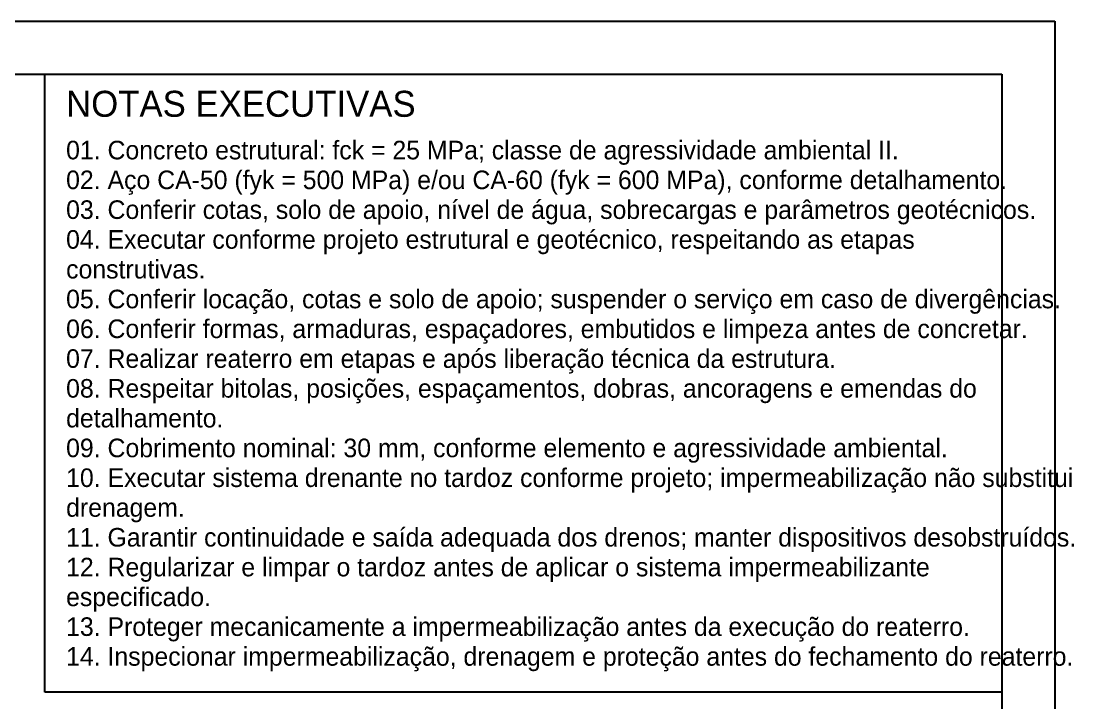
# Model space of a CAD drawing. Header units: millimetres. Extents: x 0 to 3648, y 0 to 594.
# Drawn here: x 2488.5 to 2686.6, y 465.8 to 594 of the extents above; entities that cross this region are included whole.
import ezdxf

# ---------------------------------------------------------------- set-up
doc = ezdxf.new("R2010")
doc.units = ezdxf.units.MM
for name, color, linetype in [('FORMAS', 7, 'CONTINUOUS'), ('MOLDURA', 7, 'CONTINUOUS'), ('TEXTOS', 2, 'CONTINUOUS')]:
    doc.layers.add(name, color=color, linetype=linetype)

msp = doc.modelspace()

# ---------------------------------------------------------------- linework, layer by layer
at = {"layer": 'FORMAS'}
for p, q in [((2493, 584), (2673, 584)), ((2493, 467.8), (2493, 584)), ((2673, 584), (2673, 467.8)), ((2673, 467.8), (2493, 467.8))]:
    msp.add_line(p, q, dxfattribs=at)
at = {"layer": 'MOLDURA'}
for p, q in [((1842.00003, 594), (2683, 594)), ((2683, 594), (2683, -0.00003)), ((1862.00003, 584), (2673, 584)), ((2673, 584), (2673, 9.99997))]:
    msp.add_line(p, q, dxfattribs=at)

# ---------------------------------------------------------------- texts
at = {"layer": 'TEXTOS'}
for s, height, p in [('NOTAS EXECUTIVAS', 4.88827, (2497.00003, 576)), ('01. Concreto estrutural: fck = 25 MPa; classe de agressividade ambiental II.', 3.49162, (2497.00003, 568)), ('02. Aço CA-50 (fyk = 500 MPa) e/ou CA-60 (fyk = 600 MPa), conforme detalhamento.', 3.49162, (2497.00003, 562.4)), ('03. Conferir cotas, solo de apoio, nível de água, sobrecargas e parâmetros geotécnicos.', 3.49162, (2497.00003, 556.8)), ('04. Executar conforme projeto estrutural e geotécnico, respeitando as etapas', 3.49162, (2497.00003, 551.2)), ('construtivas.', 3.49162, (2497.00003, 545.6)), ('05. Conferir locação, cotas e solo de apoio; suspender o serviço em caso de divergências.', 3.49162, (2497.00003, 540)), ('06. Conferir formas, armaduras, espaçadores, embutidos e limpeza antes de concretar.', 3.49162, (2497.00003, 534.4)), ('07. Realizar reaterro em etapas e após liberação técnica da estrutura.', 3.49162, (2497.00003, 528.8)), ('08. Respeitar bitolas, posições, espaçamentos, dobras, ancoragens e emendas do', 3.49162, (2497.00003, 523.2)), ('detalhamento.', 3.49162, (2497.00003, 517.6)), ('09. Cobrimento nominal: 30 mm, conforme elemento e agressividade ambiental.', 3.49162, (2497.00003, 512)), ('10. Executar sistema drenante no tardoz conforme projeto; impermeabilização não substitui', 3.49162, (2497.00003, 506.4)), ('drenagem.', 3.49162, (2497.00003, 500.8)), ('11. Garantir continuidade e saída adequada dos drenos; manter dispositivos desobstruídos.', 3.49162, (2497.00003, 495.2)), ('12. Regularizar e limpar o tardoz antes de aplicar o sistema impermeabilizante', 3.49162, (2497.00003, 489.6)), ('especificado.', 3.49162, (2497.00003, 484)), ('13. Proteger mecanicamente a impermeabilização antes da execução do reaterro.', 3.49162, (2497.00003, 478.4)), ('14. Inspecionar impermeabilização, drenagem e proteção antes do fechamento do reaterro.', 3.49162, (2497.00003, 472.8))]:
    msp.add_text(s, height=height, dxfattribs=at).set_placement(p)

doc.saveas('drawing.dxf')
